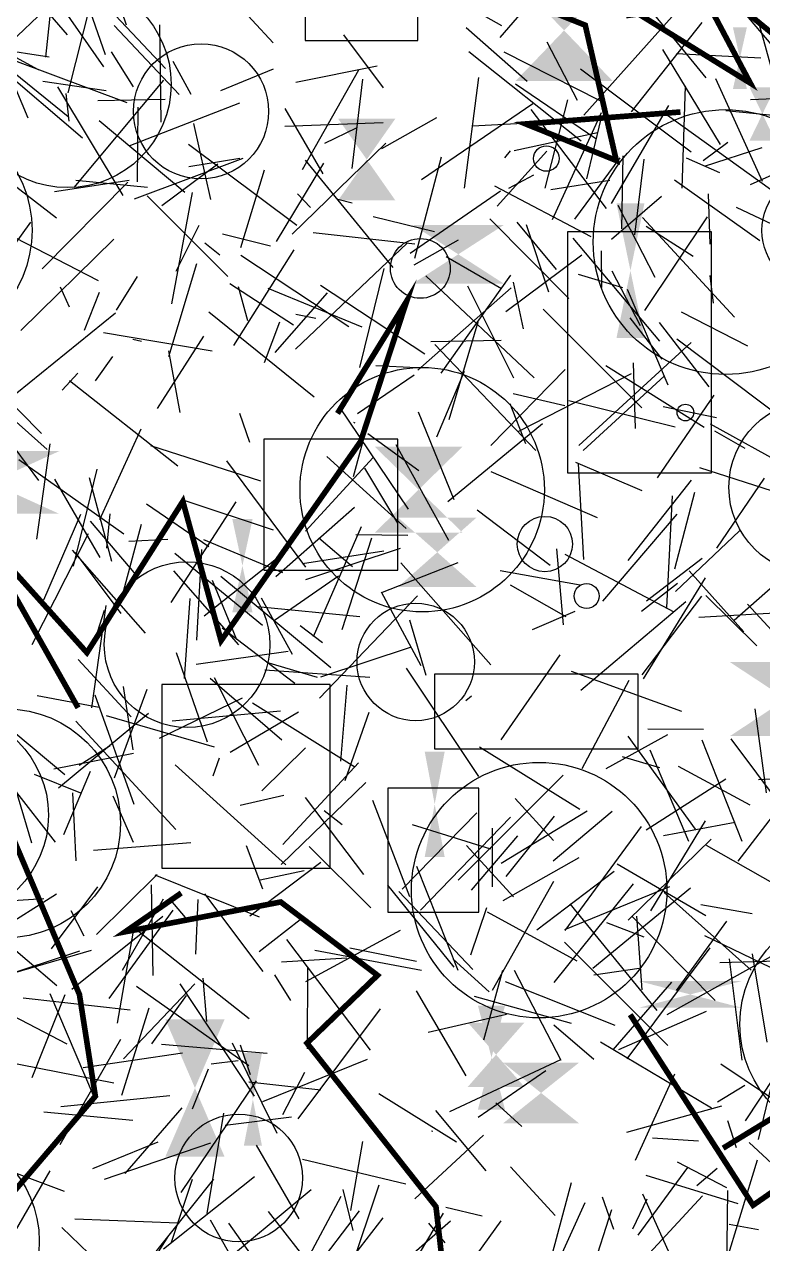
# Model space of a CAD drawing. Extents: x 39652501 to 39653363, y 39457785 to 39458687.
# Drawn here: x 39652665.5 to 39652731, y 39457959.8 to 39458068 of the extents above; entities that cross this region are included whole.
import ezdxf

# ---------------------------------------------------------------- set-up
doc = ezdxf.new("R2010")
doc.units = 0
doc.layers.get('0').update_dxf_attribs({"linetype": 'CONTINUOUS'})

msp = doc.modelspace()

# ---------------------------------------------------------------- linework, layer by layer
for p, q in [((39652669.2906, 39458067.0917), (39652662.2758, 39458075.2305)), ((39652687.5608, 39458066.3631), (39652679.6532, 39458074.9113)), ((39652672.5069, 39458064.233), (39652666.0265, 39458073.6046)), ((39652707.7208, 39458066.8436), (39652713.5189, 39458073.6113)), ((39652672.6636, 39458065.3136), (39652670.0468, 39458072.7756)), ((39652673.175, 39458071.8227), (39652674.484, 39458067.9756)), ((39652726.9672, 39458071.9146), (39652734.9068, 39458062.5322)), ((39652669.1979, 39458071.1655), (39652661.7072, 39458064.0184)), ((39652667.3595, 39458065.0954), (39652667.9238, 39458070.5581)), ((39652677.9946, 39458064.1119), (39652671.5654, 39458070.9272)), ((39652707.8583, 39458067.8752), (39652703.1798, 39458070.5294)), ((39652671.3722, 39458070.1217), (39652669.2998, 39458061.9414)), ((39652723.5005, 39458069.2689), (39652715.1436, 39458059.947)), ((39652726.0059, 39458063.2694), (39652720.654, 39458069.799)), ((39652666.703, 39458063.984), (39652657.8148, 39458068.8263)), ((39652661.7935, 39458069.0169), (39652665.7718, 39458059.7089)), ((39652725.6166, 39458068.1703), (39652719.3431, 39458060.256)), ((39652730.6684, 39458068.2118), (39652733.2198, 39458058.9095)), ((39652673.4163, 39458067.9096), (39652679.2093, 39458061.7891)), ((39652677.4549, 39458067.9791), (39652677.5824, 39458059.3458)), ((39652693.7973, 39458067.092), (39652697.3239, 39458062.3732)), ((39652710.0984, 39458062.9373), (39652704.689, 39458067.7137)), ((39652661.1403, 39458066.0228), (39652670.6098, 39458057.9457)), ((39652661.6012, 39458066.0477), (39652667.665, 39458065.1454)), ((39652711.8527, 39458066.4681), (39652714.5443, 39458061.2857)), ((39652669.3483, 39458059.7974), (39652661.8162, 39458065.8885)), ((39652675.146, 39458062.4799), (39652673.1924, 39458065.5678)), ((39652714.9118, 39458057.66), (39652704.9348, 39458065.5663)), ((39652716.5945, 39458061.2258), (39652708.0712, 39458065.5488)), ((39652727.2901, 39458057.3578), (39652722.167, 39458065.7736)), ((39652730.8539, 39458065.0251), (39652723.3821, 39458065.4011)), ((39652664.5883, 39458064.8073), (39652674.5595, 39458061.0825)), ((39652678.6406, 39458064.7624), (39652680.2371, 39458061.8139)), ((39652682.9075, 39458062.157), (39652687.5806, 39458064.0806)), ((39652696.7925, 39458064.2912), (39652689.5694, 39458062.8464)), ((39652690.1456, 39458055.1396), (39652695.15, 39458063.9831)), ((39652724.6703, 39458056.6796), (39652714.848, 39458064.0297)), ((39652672.7064, 39458062.1049), (39652667.0859, 39458062.9435)), ((39652677.8053, 39458063.0723), (39652669.8598, 39458053.5277)), ((39652694.5803, 39458055.224), (39652695.5223, 39458063.1378)), ((39652705.7979, 39458063.2868), (39652704.5179, 39458053.4749)), ((39652716.2225, 39458057.8615), (39652709.0665, 39458062.7208)), ((39652726.8244, 39458063.2115), (39652730.9894, 39458054.0906)), ((39652674.216, 39458052.829), (39652668.4244, 39458062.4809)), ((39652669.1426, 39458061.8787), (39652669.4086, 39458059.4169)), ((39652723.8624, 39458053.4779), (39652724.1811, 39458062.5326)), ((39652738.7678, 39458061.6482), (39652729.9326, 39458061.3221)), ((39652677.9701, 39458061.3522), (39652671.9747, 39458061.218)), ((39652684.5627, 39458061.0335), (39652674.725, 39458057.1899)), ((39652675.5257, 39458060.655), (39652675.4643, 39458054.0263)), ((39652688.5913, 39458060.5503), (39652691.9756, 39458054.7566)), ((39652710.6218, 39458060.9508), (39652700.7138, 39458054.2062)), ((39652713.6848, 39458061.3297), (39652711.6728, 39458053.4619)), ((39652717.6033, 39458052.1025), (39652722.6913, 39458060.8154)), ((39652672.0902, 39458059.4839), (39652679.6985, 39458053.1211)), ((39652697.2073, 39458057.0058), (39652702.0754, 39458059.7413)), ((39652705.2423, 39458059.0216), (39652714.8411, 39458059.525)), ((39652710.4296, 39458060.462), (39652717.1195, 39458051.6763)), ((39652712.3573, 39458050.6991), (39652716.7051, 39458060.1951)), ((39652715.4035, 39458054.2907), (39652716.6474, 39458059.5236)), ((39652731.7267, 39458053.3547), (39652722.0294, 39458060.298)), ((39652735.0382, 39458059.6052), (39652727.7419, 39458060.3447)), ((39652682.0102, 39458052.4652), (39652680.4981, 39458059.2221)), ((39652688.5995, 39458058.9899), (39652697.3266, 39458059.2927)), ((39652692.1464, 39458057.4681), (39652694.9619, 39458058.8248)), ((39652716.3561, 39458058.3873), (39652708.9529, 39458056.7816)), ((39652668.3044, 39458050.818), (39652659.0923, 39458057.8658)), ((39652689.6458, 39458050.148), (39652680.0361, 39458057.3551)), ((39652689.2406, 39458049.3967), (39652697.5438, 39458057.4773)), ((39652725.7522, 39458055.9272), (39652727.9256, 39458057.5687)), ((39652737.8229, 39458057.3232), (39652729.9196, 39458053.762)), ((39652700.1285, 39458047.2578), (39652702.4903, 39458056.2487)), ((39652707.4421, 39458051.8728), (39652711.8598, 39458056.7495)), ((39652708.1144, 39458056.156), (39652708.6375, 39458056.7825)), ((39652714.3442, 39458050.7289), (39652718.3637, 39458056.1726)), ((39652718.5112, 39458049.8536), (39652718.6483, 39458056.3507)), ((39652730.9606, 39458057.0493), (39652725.8225, 39458055.3933)), ((39652675.2306, 39458052.5256), (39652684.8722, 39458056.1429)), ((39652682.6302, 39458055.5921), (39652677.6599, 39458051.9018)), ((39652684.582, 39458056.1217), (39652680.0593, 39458055.3756)), ((39652692.0128, 39458055.7021), (39652687.8192, 39458048.7472)), ((39652690.3816, 39458055.9567), (39652698.1818, 39458046.4414)), ((39652719.6762, 39458049.3437), (39652720.5118, 39458056.0342)), ((39652727.232, 39458054.8226), (39652724.2614, 39458056.1259)), ((39652668.1362, 39458053.1806), (39652674.774, 39458054.19)), ((39652676.3812, 39458053.5292), (39652670.0365, 39458054.1577)), ((39652686.7433, 39458055.0759), (39652684.6406, 39458048.1783)), ((39652710.6809, 39458054.6213), (39652708.4548, 39458053.4461)), ((39652712.2136, 39458053.3411), (39652717.4649, 39458054.1948)), ((39652723.2092, 39458054.2043), (39652730.788, 39458048.82)), ((39652674.6514, 39458053.9983), (39652667.0282, 39458046.3118)), ((39652678.5651, 39458043.2086), (39652680.3865, 39458053.081)), ((39652690.8646, 39458051.7592), (39652689.7161, 39458052.974)), ((39652707.7468, 39458053.2057), (39652699.722, 39458047.6669)), ((39652715.7875, 39458049.1594), (39652707.2396, 39458053.644)), ((39652726.3625, 39458048.4882), (39652726.2292, 39458052.9789)), ((39652676.3461, 39458052.7889), (39652683.521, 39458045.6372)), ((39652693.3023, 39458052.5014), (39652694.5635, 39458052.178)), ((39652717.6134, 39458048.9348), (39652722.0451, 39458052.7549)), ((39652718.156, 39458051.9578), (39652721.4544, 39458045.5676)), ((39652701.889, 39458049.5954), (39652696.4375, 39458050.9365)), ((39652728.5133, 39458042.0208), (39652720.3479, 39458050.8692)), ((39652726.103, 39458050.9286), (39652720.5177, 39458042.6057)), ((39652728.683, 39458051.7845), (39652738.1735, 39458047.2784)), ((39652665.9946, 39458050.463), (39652663.0979, 39458046.4449)), ((39652678.9395, 39458046.114), (39652680.965, 39458050.1844)), ((39652713.7968, 39458043.6631), (39652706.7815, 39458050.7419)), ((39652709.1963, 39458050.4429), (39652712.6899, 39458046.2542)), ((39652710.009, 39458050.2463), (39652711.9919, 39458044.2682)), ((39652720.6917, 39458050.0969), (39652724.8454, 39458047.4231)), ((39652663.7006, 39458049.5592), (39652672.0033, 39458045.2748)), ((39652665.1294, 39458040.822), (39652673.386, 39458048.9598)), ((39652687.3176, 39458048.3203), (39652683.0555, 39458049.3746)), ((39652691.1035, 39458049.5453), (39652700.1238, 39458048.529)), ((39652700.0862, 39458046.6542), (39652703.997, 39458048.8854)), ((39652714.1712, 39458049.0488), (39652721.8725, 39458039.8789)), ((39652682.8282, 39458047.5384), (39652681.4935, 39458048.5914)), ((39652689.3843, 39458047.9949), (39652684.0403, 39458039.4944)), ((39652699.4398, 39458048.5759), (39652689.5232, 39458039.1773)), ((39652714.9584, 39458047.5162), (39652708.2105, 39458042.4905)), ((39652716.6771, 39458047.9182), (39652716.723, 39458044.6532)), ((39652680.7413, 39458046.7584), (39652678.2634, 39458038.4916)), ((39652694.2707, 39458041.1672), (39652684.6931, 39458047.4847)), ((39652702.9069, 39458047.4093), (39652707.8323, 39458044.5671)), ((39652673.633, 39458042.6343), (39652675.4993, 39458045.641)), ((39652695.2377, 39458037.5494), (39652697.4163, 39458046.3272)), ((39652710.7362, 39458036.6244), (39652701.1147, 39458045.6773)), ((39652702.4677, 39458037.053), (39652708.66, 39458045.7611)), ((39652718.6164, 39458044.6335), (39652714.657, 39458045.8113)), ((39652717.6215, 39458046.1342), (39652720.1397, 39458041.2742)), ((39652726.338, 39458045.7285), (39652726.6384, 39458043.2697)), ((39652668.6351, 39458044.7139), (39652669.4391, 39458042.9228)), ((39652683.6986, 39458045.0082), (39652689.3611, 39458041.3307)), ((39652684.4532, 39458044.7567), (39652685.27, 39458041.7308)), ((39652687.0773, 39458044.6088), (39652695.4219, 39458041.1703)), ((39652691.7513, 39458044.8679), (39652701.0293, 39458038.7686)), ((39652708.7008, 39458044.6252), (39652700.4088, 39458037.3217)), ((39652704.8232, 39458044.8101), (39652708.8888, 39458036.6316)), ((39652709.7783, 39458040.9785), (39652708.8846, 39458045.1147)), ((39652718.9937, 39458044.5078), (39652722.6115, 39458036.0113)), ((39652670.8046, 39458040.8675), (39652672.1152, 39458044.2447)), ((39652692.3329, 39458044.1764), (39652687.7034, 39458038.8919)), ((39652673.5369, 39458042.3899), (39652663.7022, 39458034.3761)), ((39652691.1866, 39458034.9057), (39652681.8341, 39458042.4716)), ((39652689.5765, 39458042.283), (39652691.3531, 39458041.9401)), ((39652720.3087, 39458033.9618), (39652711.5256, 39458042.7267)), ((39652729.7086, 39458039.4486), (39652723.8104, 39458042.4722)), ((39652686.7678, 39458037.993), (39652688.1305, 39458041.6181)), ((39652703.1905, 39458032.9383), (39652705.7441, 39458041.5924)), ((39652722.1043, 39458038.2798), (39652719.2446, 39458041.9519)), ((39652726.2664, 39458035.8421), (39652721.869, 39458041.5457)), ((39652672.481, 39458040.6659), (39652682.1344, 39458039.0441)), ((39652675.8424, 39458039.8505), (39652675.0948, 39458040.0509)), ((39652677.2761, 39458033.9159), (39652681.394, 39458040.337)), ((39652701.5439, 39458039.8507), (39652707.8033, 39458039.9751)), ((39652733.342, 39458032.566), (39652723.4099, 39458040.067)), ((39652678.2623, 39458039.0282), (39652679.2708, 39458033.5503)), ((39652710.8934, 39458030.1721), (39652701.912, 39458039.6025)), ((39652724.6808, 39458039.7782), (39652714.6972, 39458030.6392)), ((39652659.9191, 39458038.827), (39652666.9737, 39458031.6981)), ((39652671.7567, 39458036.3747), (39652673.3118, 39458038.5298)), ((39652719.5214, 39458037.9747), (39652719.7002, 39458032.1488)), ((39652659.7331, 39458037.1448), (39652667.4714, 39458030.2841)), ((39652670.1947, 39458037.0533), (39652668.8197, 39458035.5382)), ((39652694.6716, 39458027.8625), (39652697.2769, 39458037.465)), ((39652695.0383, 39458033.4767), (39652700.0754, 39458036.9042)), ((39652696.6719, 39458037.7239), (39652700.3118, 39458037.5525)), ((39652704.506, 39458037.1825), (39652702.0486, 39458031.3649)), ((39652713.4791, 39458037.3675), (39652706.8828, 39458030.6369)), ((39652719.3383, 39458036.9819), (39652709.3427, 39458031.882)), ((39652722.2874, 39458036.7922), (39652715.0895, 39458030.185)), ((39652725.8242, 39458032.2373), (39652717.0896, 39458037.6934)), ((39652669.4579, 39458036.3889), (39652679.0696, 39458028.809)), ((39652713.457, 39458034.1488), (39652708.8659, 39458035.2031)), ((39652713.8247, 39458034.6187), (39652723.2688, 39458032.285)), ((39652721.6919, 39458027.7439), (39652726.7242, 39458035.0967)), ((39652685.4802, 39458030.9052), (39652684.5949, 39458033.473)), ((39652699.5763, 39458024.9877), (39652693.4285, 39458034.0487)), ((39652700.4337, 39458033.617), (39652703.5916, 39458025.8192)), ((39652709.9811, 39458030.7668), (39652708.6096, 39458034.338)), ((39652726.9301, 39458033.0963), (39652722.1869, 39458034.0697)), ((39652694.835, 39458032.6187), (39652694.729, 39458032.6743)), ((39652703.0598, 39458025.661), (39652711.4647, 39458032.5779)), ((39652726.3745, 39458032.5516), (39652734.2789, 39458028.1703)), ((39652666.7251, 39458027.5173), (39652663.63, 39458031.7216)), ((39652675.7987, 39458032.0812), (39652672.1194, 39458024.0214)), ((39652695.9697, 39458031.6907), (39652700.481, 39458028.4047)), ((39652726.735, 39458031.918), (39652729.4478, 39458030.3927)), ((39652666.5641, 39458022.3022), (39652667.7517, 39458030.7877)), ((39652686.4463, 39458027.471), (39652676.6886, 39458030.6053)), ((39652703.1429, 39458022.1829), (39652698.4818, 39458030.672)), ((39652674.302, 39458022.7566), (39652664.9477, 39458029.3519)), ((39652690.4474, 39458019.8182), (39652683.4346, 39458029.2652)), ((39652696.4224, 39458029.5555), (39652690.4162, 39458023.0179)), ((39652692.3309, 39458029.6616), (39652699.3687, 39458023.2697)), ((39652714.4052, 39458029.1502), (39652720.2882, 39458026.6308)), ((39652671.8821, 39458028.5396), (39652669.7969, 39458019.9199)), ((39652695.6741, 39458028.6137), (39652698.5993, 39458023.7336)), ((39652716.3662, 39458024.2153), (39652706.8991, 39458028.3003)), ((39652714.6398, 39458029.0025), (39652715.1194, 39458020.5071)), ((39652725.4272, 39458028.6855), (39652732.6921, 39458026.3349)), ((39652668.14, 39458027.6429), (39652672.1661, 39458020.6939)), ((39652673.2302, 39458020.3412), (39652671.2238, 39458027.7524)), ((39652719.0744, 39458020.4058), (39652724.6975, 39458027.544)), ((39652731.1596, 39458027.7292), (39652726.9285, 39458021.5069)), ((39652722.9924, 39458026.1524), (39652722.477, 39458016.2444)), ((39652724.9779, 39458026.4576), (39652723.1913, 39458019.6567)), ((39652681.8275, 39458021.6167), (39652676.3041, 39458025.4064)), ((39652684.2417, 39458025.6164), (39652678.4718, 39458016.6956)), ((39652687.5796, 39458023.0979), (39652679.7273, 39458025.7202)), ((39652694.7768, 39458025.1228), (39652687.7982, 39458018.9593)), ((39652705.6806, 39458024.9155), (39652712.157, 39458020.015)), ((39652667.1701, 39458016.9295), (39652670.4787, 39458024.5191)), ((39652671.3025, 39458023.9032), (39652675.3567, 39458019.1495)), ((39652672.7761, 39458021.5116), (39652673.0879, 39458024.5573)), ((39652716.84, 39458016.8012), (39652723.4276, 39458024.5194)), ((39652666.1455, 39458012.9596), (39652671.1394, 39458022.8167)), ((39652674.2573, 39458017.6513), (39652675.8554, 39458023.646)), ((39652691.1289, 39458013.6762), (39652695.3987, 39458023.4265)), ((39652699.5171, 39458022.6361), (39652694.8933, 39458022.6909)), ((39652723.2837, 39458017.6538), (39652728.9628, 39458023.0517)), ((39652674.7403, 39458022.135), (39652678.1837, 39458022.2964)), ((39652681.3695, 39458022.2812), (39652688.3939, 39458019.354)), ((39652691.5961, 39458022.4292), (39652694.5962, 39458019.8767)), ((39652693.6776, 39458014.2976), (39652696.3135, 39458022.4361)), ((39652736.4488, 39458022.1117), (39652728.4997, 39458015.0997)), ((39652676.2182, 39458013.9566), (39652669.7226, 39458021.3323)), ((39652669.9793, 39458021.1277), (39652674.016, 39458015.6961)), ((39652686.5914, 39458014.6323), (39652678.8226, 39458021.0361)), ((39652681.1989, 39458021.3823), (39652680.7328, 39458013.3525)), ((39652688.8614, 39458021.3658), (39652681.4354, 39458015.47)), ((39652697.375, 39458021.2504), (39652690.1588, 39458020.1075)), ((39652698.8414, 39458021.4758), (39652690.4249, 39458018.7062)), ((39652713.3315, 39458014.7003), (39652712.7422, 39458021.4428)), ((39652723.1568, 39458015.8429), (39652713.483, 39458020.9618)), ((39652720.7229, 39458016.8468), (39652725.6664, 39458020.6319)), ((39652684.5094, 39458012.9343), (39652678.7402, 39458019.487)), ((39652697.2707, 39458017.6058), (39652703.9854, 39458020.2392)), ((39652698.9, 39458020.1987), (39652706.8764, 39458011.1584)), ((39652714.8065, 39458018.2341), (39652707.6993, 39458019.4998)), ((39652724.5078, 39458019.4955), (39652729.3615, 39458014.093)), ((39652682.1351, 39458018.6784), (39652684.286, 39458013.4037)), ((39652682.906, 39458019.0265), (39652692.6658, 39458010.9263)), ((39652693.3412, 39458019.0228), (39652687.6769, 39458015.0846)), ((39652723.4682, 39458018.3712), (39652720.2646, 39458015.8837)), ((39652725.9266, 39458018.8868), (39652720.4157, 39458009.9059)), ((39652691.6576, 39458008.1996), (39652700.3733, 39458017.291)), ((39652700.7076, 39458011.0605), (39652697.1578, 39458017.6086)), ((39652708.5922, 39458018.2435), (39652713.5329, 39458015.4381)), ((39652720.3159, 39458010.2619), (39652725.6336, 39458017.2498)), ((39652730.4973, 39458012.8373), (39652725.9667, 39458017.3124)), ((39652671.4346, 39458007.342), (39652672.7106, 39458016.4095)), ((39652680.1631, 39458017.0433), (39652679.6414, 39458009.9499)), ((39652695.2368, 39458015.4099), (39652686.1734, 39458016.3142)), ((39652686.4876, 39458017.0967), (39652689.2456, 39458012.107)), ((39652724.2041, 39458016.7388), (39652714.8725, 39458008.869)), ((39652732.9249, 39458013.0267), (39652729.6915, 39458016.5265)), ((39652672.5454, 39458015.9643), (39652671.7496, 39458013.4542)), ((39652701.1407, 39458010.2084), (39652699.6751, 39458015.1305)), ((39652710.5805, 39458014.2774), (39652714.3669, 39458015.9303)), ((39652732.6312, 39458015.7834), (39652725.3503, 39458015.3597)), ((39652683.0209, 39458014.451), (39652689.4823, 39458009.5219)), ((39652691.9176, 39458013.1084), (39652689.9373, 39458014.6202)), ((39652681.717, 39458004.2833), (39652678.9633, 39458012.2204)), ((39652680.7067, 39458011.2016), (39652688.8862, 39458012.3549)), ((39652699.7964, 39458012.7118), (39652691.7412, 39458010.0711)), ((39652707.8135, 39458004.482), (39652713.0413, 39458012.0325)), ((39652670.2369, 39458011.6134), (39652674.9306, 39458006.548)), ((39652686.9591, 39458011.3817), (39652691.4566, 39458010.0676)), ((39652705.8305, 39458001.2375), (39652699.3882, 39458010.8618)), ((39652681.9405, 39458009.9673), (39652688.3238, 39458004.4807)), ((39652686.2732, 39458002.2277), (39652682.3277, 39458009.9919)), ((39652696.135, 39458010.0361), (39652686.8099, 39458010.6808)), ((39652714.0284, 39458010.5816), (39652723.8039, 39458007.0334)), ((39652715.0021, 39458001.9582), (39652719.1649, 39458009.7963)), ((39652676.3158, 39458008.965), (39652673.4388, 39458001.0951)), ((39652674.2169, 39458009.2395), (39652675.0834, 39458003.602)), ((39652693.557, 39458002.6123), (39652694.1315, 39458009.3442)), ((39652672.0969, 39458007.352), (39652666.5968, 39458008.402)), ((39652671.7144, 39458008.4874), (39652675.1799, 39457998.7963)), ((39652677.4424, 39458004.6368), (39652684.8146, 39458008.2222)), ((39652694.8066, 39458002.0694), (39652685.7253, 39458007.7375)), ((39652704.6718, 39458007.9952), (39652705.1544, 39458008.395)), ((39652662.2933, 39458007.0394), (39652669.0455, 39458001.4281)), ((39652676.4893, 39458006.8329), (39652668.4758, 39458000.1934)), ((39652672.7174, 39458006.6665), (39652682.3045, 39458003.8863)), ((39652688.1962, 39458007.0246), (39652678.585, 39458006.1451)), ((39652683.7346, 39458003.3992), (39652689.7919, 39458006.9892)), ((39652693.9362, 39458000.8792), (39652696.0887, 39458006.9477)), ((39652730.3382, 39458007.255), (39652731.3474, 39457999.7987)), ((39652678.8938, 39457996.5462), (39652670.0163, 39458006.1625)), ((39652725.7569, 39458005.4026), (39652720.8211, 39458005.4462)), ((39652717.1255, 39458001.9631), (39652722.5985, 39458004.9649)), ((39652725.0629, 39457996.5688), (39652719.085, 39458004.8176)), ((39652729.2116, 39457995.4611), (39652725.6397, 39458004.4529)), ((39652732.7802, 39457998.4899), (39652728.2335, 39458004.5805)), ((39652668.0799, 39458001.9117), (39652675.1317, 39458003.3063)), ((39652670.3119, 39458002.2547), (39652673.0588, 39458004.0051)), ((39652686.5448, 39457999.9728), (39652690.4209, 39458003.7753)), ((39652714.7811, 39457998.2956), (39652705.8908, 39458003.8449)), ((39652724.4583, 39457995.4654), (39652721.0208, 39458003.5672)), ((39652688.6701, 39457993.4096), (39652678.832, 39458002.28)), ((39652682.7503, 39458002.8804), (39652682.1994, 39458001.2635)), ((39652695.1228, 39458002.4396), (39652688.3981, 39457995.1932)), ((39652721.8851, 39458002.0056), (39652718.5657, 39458002.9832)), ((39652729.922, 39457998.6936), (39652723.5652, 39458002.1199)), ((39652670.4744, 39457999.7534), (39652666.3437, 39458001.4032)), ((39652668.9547, 39457996.075), (39652671.3195, 39458001.7075)), ((39652703.9955, 39457992.0447), (39652713.2956, 39458001.3533)), ((39652720.6672, 39457996.4903), (39652727.7463, 39458001.024)), ((39652734.4422, 39458001.0419), (39652728.8098, 39457993.7281)), ((39652730.6568, 39458000.9654), (39652739.3125, 39458001.4456)), ((39652666.1209, 39457995.3179), (39652664.473, 39458000.9056)), ((39652668.2308, 39457995.4125), (39652664.5807, 39458000.0988)), ((39652695.7943, 39458000.7055), (39652688.2648, 39457993.4319)), ((39652670.0447, 39457993.7622), (39652669.7481, 39457999.7826)), ((39652675.1532, 39457995.3741), (39652673.3298, 39457999.5017)), ((39652688.4951, 39457999.5377), (39652684.6197, 39457998.6671)), ((39652695.5967, 39457992.5451), (39652690.414, 39457999.3785)), ((39652699.6916, 39457990.5564), (39652696.4086, 39457999.0953)), ((39652712.4448, 39457995.5481), (39652709.0466, 39457999.2947)), ((39652692.093, 39457998.2074), (39652693.6703, 39457996.9704)), ((39652699.0062, 39457991.2319), (39652705.6449, 39457998.0094)), ((39652707.8059, 39457993.549), (39652715.4421, 39457998.1832)), ((39652712.4217, 39457993.7532), (39652717.6565, 39457998.1675)), ((39652706.8903, 39457994.7862), (39652699.9363, 39457996.9333)), ((39652708.6416, 39457997.6276), (39652700.6468, 39457989.3581)), ((39652707.0181, 39457991.4528), (39652707.0204, 39457996.666)), ((39652712.5049, 39457997.7161), (39652708.2113, 39457992.3626)), ((39652713.493, 39457987.5792), (39652720.2715, 39457996.7942)), ((39652721.1074, 39457989.3007), (39652725.9599, 39457997.3045)), ((39652722.2152, 39457995.9933), (39652728.5977, 39457997.1852)), ((39652709.2477, 39457995.9753), (39652705.1427, 39457991.14)), ((39652719.0792, 39457988.4837), (39652726.4376, 39457995.6738)), ((39652671.6048, 39457994.6909), (39652680.2375, 39457995.3708)), ((39652685.1481, 39457995.119), (39652686.5895, 39457991.2785)), ((39652690.7396, 39457995.0138), (39652696.2181, 39457989.5638)), ((39652708.893, 39457990.5467), (39652704.7258, 39457995.111)), ((39652735.5274, 39457989.7257), (39652726.0404, 39457995.1179)), ((39652691.7989, 39457993.6149), (39652685.4766, 39457988.8476)), ((39652714.7061, 39457994.0124), (39652707.9432, 39457990.2028)), ((39652718.092, 39457993.4764), (39652725.9818, 39457988.8851)), ((39652671.8648, 39457987.198), (39652677.2386, 39457992.5317)), ((39652677.0319, 39457992.4936), (39652686.297, 39457988.7704)), ((39652690.2897, 39457992.8777), (39652686.4025, 39457992.0306)), ((39652703.9921, 39457984.006), (39652700.2981, 39457993.25)), ((39652717.8488, 39457992.796), (39652710.9722, 39457987.584)), ((39652667.8713, 39457985.9412), (39652671.9909, 39457991.4519)), ((39652676.7248, 39457991.6196), (39652676.8609, 39457983.5778)), ((39652703.6399, 39457984.3193), (39652697.7366, 39457991.5806)), ((39652707.0402, 39457982.2698), (39652712.4743, 39457991.9315)), ((39652719.5233, 39457991.7213), (39652712.4761, 39457982.9463)), ((39652722.7521, 39457991.4367), (39652713.4358, 39457987.6193)), ((39652715.9326, 39457984.2337), (39652724.609, 39457991.368)), ((39652660.2723, 39457989.9635), (39652667.169, 39457990.4214)), ((39652668.3005, 39457990.7841), (39652661.0154, 39457986.2006)), ((39652677.7769, 39457990.3574), (39652674.1417, 39457984.0188)), ((39652679.7594, 39457988.733), (39652678.4548, 39457990.2671)), ((39652680.6856, 39457985.4763), (39652680.8854, 39457990.3283)), ((39652681.4497, 39457990.83), (39652686.6273, 39457983.9306)), ((39652705.2773, 39457984.1117), (39652698.7222, 39457991.0189)), ((39652729.9921, 39457984.0521), (39652722.2643, 39457990.9421)), ((39652668.3495, 39457982.6616), (39652660.3775, 39457989.4338)), ((39652670.755, 39457987.0734), (39652669.6232, 39457989.315)), ((39652672.9789, 39457981.5359), (39652678.6616, 39457989.3768)), ((39652705.1081, 39457985.4177), (39652706.518, 39457989.6163)), ((39652706.5558, 39457989.2229), (39652714.5084, 39457984.8675)), ((39652721.6601, 39457980.4748), (39652713.9289, 39457989.9389)), ((39652725.52, 39457989.8871), (39652730.0842, 39457989.0758)), ((39652669.6693, 39457982.3592), (39652677.746, 39457988.8513)), ((39652686.3208, 39457985.6994), (39652689.9514, 39457988.5421)), ((39652717.1582, 39457988.2803), (39652720.4646, 39457987.0082)), ((39652719.4281, 39457988.8129), (39652726.7958, 39457981.3579)), ((39652720.3259, 39457982.2908), (39652719.8613, 39457988.8526)), ((39652727.8005, 39457988.4003), (39652723.3402, 39457982.2369)), ((39652673.7176, 39457979.3528), (39652675.1581, 39457987.4925)), ((39652675.6035, 39457987.4971), (39652685.4097, 39457979.7554)), ((39652690.4647, 39457983.0292), (39652698.8459, 39457987.5931)), ((39652734.1725, 39457983.087), (39652725.8749, 39457987.0956)), ((39652688.7244, 39457986.7578), (39652696.1692, 39457976.9526)), ((39652700.2736, 39457984.8124), (39652694.3722, 39457986.0063)), ((39652722.618, 39457977.3609), (39652713.4153, 39457986.5184)), ((39652726.3389, 39457986.0168), (39652718.9655, 39457976.172)), ((39652670.3595, 39457985.7265), (39652660.6825, 39457982.5553)), ((39652671.3981, 39457985.7943), (39652661.8937, 39457983.0377)), ((39652694.0967, 39457985.1032), (39652688.2952, 39457984.7404)), ((39652700.7259, 39457984.0092), (39652691.249, 39457985.7812)), ((39652706.7422, 39457982.1321), (39652703.5314, 39457985.0187)), ((39652731.9852, 39457985.3689), (39652722.5274, 39457980.0691)), ((39652727.2093, 39457984.7267), (39652734.0894, 39457984.9282)), ((39652728.0519, 39457985.0399), (39652729.1882, 39457976.0403)), ((39652731.4282, 39457977.6586), (39652730.1373, 39457985.5036)), ((39652690.6137, 39457984.3382), (39652690.5737, 39457977.0663)), ((39652707.9337, 39457984.0147), (39652706.2447, 39457977.8317)), ((39652708.9531, 39457984.0336), (39652713.0964, 39457976.0611)), ((39652720.0693, 39457984.1805), (39652716.0384, 39457983.6098)), ((39652680.589, 39457982.8433), (39652674.2609, 39457976.1747)), ((39652685.387, 39457975.5427), (39652675.4091, 39457982.5979)), ((39652685.8945, 39457972.8648), (39652679.2777, 39457982.8228)), ((39652681.3137, 39457983.3222), (39652681.6293, 39457979.4936)), ((39652689.1098, 39457981.3511), (39652687.7057, 39457983.6382)), ((39652708.1466, 39457983.0369), (39652717.8863, 39457979.1629)), ((39652717.7498, 39457976.9801), (39652722.9546, 39457982.9699)), ((39652669.2469, 39457977.4714), (39652660.3845, 39457982.0903)), ((39652674.848, 39457980.4911), (39652665.3335, 39457981.5442)), ((39652669.0551, 39457981.8514), (39652666.1302, 39457974.4829)), ((39652671.6019, 39457972.9187), (39652667.7355, 39457981.9375)), ((39652679.8152, 39457981.8058), (39652676.7362, 39457977.5048)), ((39652704.6775, 39457974.6493), (39652700.2678, 39457982.2182)), ((39652705.4066, 39457981.7431), (39652714.0068, 39457979.3336)), ((39652676.5224, 39457980.6566), (39652674.0936, 39457972.9234)), ((39652689.7817, 39457970.8441), (39652697.093, 39457980.6141)), ((39652718.2367, 39457977.009), (39652726.0321, 39457980.4103)), ((39652701.3065, 39457978.5407), (39652708.2684, 39457980.127)), ((39652729.4908, 39457970.6547), (39652735.4119, 39457979.6311)), ((39652712.4914, 39457979.2034), (39652716.0408, 39457976.1348)), ((39652668.6182, 39457968.5558), (39652674.0191, 39457977.9185)), ((39652677.6235, 39457977.4728), (39652687.0181, 39457976.6817)), ((39652687.9054, 39457969.5452), (39652683.9308, 39457977.5702)), ((39652684.6305, 39457977.4015), (39652685.4974, 39457974.7944)), ((39652716.6098, 39457977.6776), (39652726.4839, 39457971.8169)), ((39652730.6683, 39457968.9984), (39652732.7156, 39457977.5632)), ((39652670.6863, 39457975.3961), (39652679.4861, 39457976.7045)), ((39652695.8971, 39457976.1017), (39652686.5989, 39457972.3479)), ((39652703.2395, 39457971.4887), (39652713.0853, 39457976.1019)), ((39652673.4013, 39457974.022), (39652663.4601, 39457975.9695)), ((39652681.791, 39457975.2656), (39652680.3611, 39457971.698)), ((39652684.43, 39457975.9927), (39652682.0396, 39457975.6949)), ((39652705.768, 39457971.0046), (39652711.7548, 39457975.1315)), ((39652727.3083, 39457975.7392), (39652736.981, 39457969.2057)), ((39652686.0367, 39457974.2187), (39652679.3425, 39457964.3083)), ((39652685.4009, 39457974.1209), (39652691.7935, 39457973.4116)), ((39652688.4225, 39457971.2323), (39652690.3762, 39457974.9805)), ((39652719.7232, 39457967.1783), (39652723.2368, 39457974.8374)), ((39652678.3618, 39457972.9012), (39652668.6872, 39457971.9087)), ((39652696.9323, 39457973.0915), (39652703.8377, 39457968.7944)), ((39652729.4418, 39457973.8165), (39652727.0246, 39457972.3306)), ((39652679.4518, 39457971.8286), (39652674.3721, 39457966.0006)), ((39652707.3199, 39457972.2536), (39652709.6369, 39457970.1668)), ((39652727.367, 39457971.9818), (39652718.9199, 39457969.6243)), ((39652667.1874, 39457971.4593), (39652675.0959, 39457970.7291)), ((39652683.1362, 39457971.3384), (39652681.6683, 39457962.4507)), ((39652689.1641, 39457970.9788), (39652683.2739, 39457970.2602)), ((39652706.4553, 39457966.2414), (39652702.0087, 39457971.5872)), ((39652728.7045, 39457968.2832), (39652727.9346, 39457970.6791)), ((39652701.6251, 39457969.7707), (39652701.7209, 39457969.7402)), ((39652671.5384, 39457966.4325), (39652677.3423, 39457968.8169)), ((39652672.5823, 39457965.4905), (39652682.0158, 39457968.7049)), ((39652686.0276, 39457968.5217), (39652689.8242, 39457961.9611)), ((39652695.4742, 39457968.8253), (39652694.41, 39457962.6981)), ((39652700.1241, 39457963.7526), (39652706.2289, 39457969.4088)), ((39652725.3248, 39457968.8661), (39652721.2442, 39457969.1295)), ((39652737.9824, 39457961.1199), (39652729.8369, 39457968.7507)), ((39652659.9402, 39457967.8191), (39652668.983, 39457964.4121)), ((39652690.1446, 39457967.2712), (39652699.3231, 39457965.0781)), ((39652712.5995, 39457962.271), (39652708.6314, 39457966.5743)), ((39652724.3501, 39457966.5115), (39652719.947, 39457960.505)), ((39652727.8337, 39457964.7044), (39652723.4707, 39457967.0006)), ((39652725.183, 39457964.9401), (39652726.9816, 39457966.4654)), ((39652727.6688, 39457957.7433), (39652730.5616, 39457967.1925)), ((39652663.7702, 39457959.3592), (39652667.7532, 39457966.2154)), ((39652676.3422, 39457958.0303), (39652682.2676, 39457965.5008)), ((39652685.906, 39457965.7011), (39652677.8068, 39457959.277)), ((39652680.3554, 39457965.4451), (39652678.471, 39457959.7729)), ((39652728.841, 39457963.2975), (39652720.6844, 39457965.8029)), ((39652682.1384, 39457957.2676), (39652690.9306, 39457964.5644)), ((39652694.6648, 39457960.9384), (39652693.7736, 39457964.5685)), ((39652696.9424, 39457964.963), (39652694.1662, 39457956.6665)), ((39652711.7075, 39457956.5302), (39652714.0364, 39457965.1888)), ((39652720.3427, 39457964.1961), (39652723.8023, 39457956.5779)), ((39652727.8932, 39457964.4839), (39652727.808, 39457957.1798)), ((39652690.3753, 39457957.9365), (39652693.5858, 39457963.9793)), ((39652710.7366, 39457953.4413), (39652715.2573, 39457963.4048)), ((39652716.6415, 39457954.2571), (39652725.6701, 39457964.0154)), ((39652716.7857, 39457963.925), (39652717.788, 39457961.039)), ((39652719.4824, 39457961.0783), (39652720.7758, 39457963.7443)), ((39652687.1104, 39457962.6251), (39652694.5061, 39457953.1429)), ((39652695.1752, 39457962.6704), (39652688.556, 39457953.9911)), ((39652693.7867, 39457957.4963), (39652697.3319, 39457962.0472)), ((39652699.7925, 39457957.6385), (39652702.6895, 39457962.4733)), ((39652706.1193, 39457962.1937), (39652702.8927, 39457962.9731)), ((39652714.7089, 39457953.7763), (39652717.6301, 39457962.7946)), ((39652668.7672, 39457961.1837), (39652674.9528, 39457955.2739)), ((39652679.0769, 39457961.574), (39652669.941, 39457961.9412)), ((39652681.952, 39457961.8781), (39652687.395, 39457952.3795)), ((39652687.1354, 39457956.6118), (39652683.6175, 39457961.5894)), ((39652693.9044, 39457953.6102), (39652703.2934, 39457961.7899)), ((39652701.3367, 39457961.5964), (39652702.7917, 39457959.8445)), ((39652704.4574, 39457957.1613), (39652707.8038, 39457961.7918)), ((39652730.6582, 39457961.0047), (39652728.0552, 39457961.4722)), ((39652678.2579, 39457960.4836), (39652672.0346, 39457950.7777))]:
    msp.add_line(p, q)
at = {"const_width": 0.5}
for points in [[(39652749.432, 39458110.3956), (39652731.3193, 39458092.9629), (39652718.9181, 39458084.7414), (39652703.2049, 39458072.7876), (39652715.2709, 39458067.9385), (39652718.0242, 39458055.9315), (39652709.9775, 39458059.1757), (39652723.726, 39458060.236)], [(39652733.7623, 39458065.6687), (39652716.9487, 39458079.4043), (39652719.1249, 39458068.8244), (39652724.7603, 39458069.5645), (39652714.3495, 39458072.4349), (39652729.9273, 39458062.7998), (39652719.4697, 39458082.4765), (39652714.9608, 39458100.9627)], [(39652693.266, 39458033.4721), (39652699.414, 39458043.459), (39652695.3254, 39458030.9975), (39652682.9234, 39458013.2978), (39652679.5285, 39458025.6613), (39652671.0087, 39458012.2328), (39652661.4494, 39458022.8772), (39652670.2253, 39458007.3348)], [(39652647.6627, 39457959.1745), (39652642.2748, 39457951.1927), (39652657.9863, 39457956.7346), (39652671.7584, 39457972.8517), (39652670.3437, 39457981.8841), (39652663.62, 39457997.7332), (39652646.6619, 39457982.0788), (39652663.8525, 39457973.1762)], [(39652788.1407, 39457979.3157), (39652781.3382, 39457997.1657), (39652767.7846, 39457989.1828), (39652766.4689, 39457971.3073), (39652757.3066, 39457976.8442), (39652742.8539, 39457994.6689), (39652744.6034, 39457978.6941), (39652727.5148, 39457968.2422)], [(39652679.3858, 39457990.8931), (39652674.4064, 39457987.4502), (39652688.2226, 39457990.0964), (39652696.8186, 39457983.5887), (39652690.5577, 39457977.5661), (39652702.0103, 39457963.0436), (39652704.2597, 39457943.339), (39652713.9723, 39457929.8904)], [(39652719.2619, 39457980.0938), (39652730.1732, 39457963.1732), (39652734.2426, 39457965.9956), (39652735.9231, 39457981.7998), (39652748.0057, 39457980.5165), (39652758.4574, 39457979.8082), (39652754.3096, 39457982.8719), (39652739.9808, 39457988.7079)]]:
    msp.add_lwpolyline(points, dxfattribs=at)
for centre, radius in [((39652669.2892, 39458062.7165), 9.1987), ((39652681.1494, 39458060.2907), 6), ((39652655.6151, 39458049.7403), 10.5207), ((39652727.7333, 39458048.6874), 11.7562), ((39652711.8128, 39458056.1043), 1.1339), ((39652736.1013, 39458049.7209), 5.1392), ((39652700.6235, 39458046.3464), 2.654), ((39652700.7865, 39458026.701), 10.8516), ((39652735.7725, 39458026.934), 7.7468), ((39652724.1599, 39458033.5547), 0.7407), ((39652711.6787, 39458021.8757), 2.4531), ((39652679.907, 39458012.9504), 7.3553), ((39652715.3847, 39458017.255), 1.1058), ((39652700.2107, 39458011.409), 5.2135), ((39652658.3936, 39457997.8048), 9.2001), ((39652663.839, 39457997.08), 10.1602), ((39652711.1788, 39457991.1507), 11.3437), ((39652739.3762, 39457979.2361), 10.3683), ((39652684.4877, 39457965.598), 5.6709), ((39652656.8594, 39457959.985), 9.9154)]:
    msp.add_circle(centre, radius)
for points in [[(39652709.0819, 39458062.9878), (39652717.6989, 39458062.9878), (39652717.6989, 39458071.9624), (39652709.0819, 39458071.9624)], [(39652728.3845, 39458062.28), (39652729.6264, 39458062.28), (39652729.6264, 39458067.7503), (39652728.3845, 39458067.7503)], [(39652729.8566, 39458057.6834), (39652732.1533, 39458057.6834), (39652732.1533, 39458062.4188), (39652729.8566, 39458062.4188)], [(39652693.3191, 39458052.3891), (39652698.4014, 39458052.3891), (39652698.4014, 39458059.6416), (39652693.3191, 39458059.6416)], [(39652718.0392, 39458040.1583), (39652720.527, 39458040.1583), (39652720.527, 39458052.1408), (39652718.0392, 39458052.1408)], [(39652699.9617, 39458045.0045), (39652708.0258, 39458045.0045), (39652708.0258, 39458050.1977), (39652699.9617, 39458050.1977)], [(39652696.5839, 39458022.8972), (39652704.3626, 39458022.8972), (39652704.3626, 39458030.5132), (39652696.5839, 39458030.5132)], [(39652656.3087, 39458024.5613), (39652668.5484, 39458024.5613), (39652668.5484, 39458030.1249), (39652656.3087, 39458030.1249)], [(39652683.9197, 39458015.8063), (39652685.7219, 39458015.8063), (39652685.7219, 39458024.0959), (39652683.9197, 39458024.0959)], [(39652698.6482, 39458018.0701), (39652705.6025, 39458018.0701), (39652705.6025, 39458024.22), (39652698.6482, 39458024.22)], [(39652728.1139, 39458004.8233), (39652738.1068, 39458004.8233), (39652738.1068, 39458011.3967), (39652728.1139, 39458011.3967)], [(39652701.0075, 39457994.0887), (39652702.7858, 39457994.0887), (39652702.7858, 39458003.4542), (39652701.0075, 39458003.4542)], [(39652719.9933, 39457980.7009), (39652729.191, 39457980.7009), (39652729.191, 39457983.0796), (39652719.9933, 39457983.0796)], [(39652705.7353, 39457971.6656), (39652708.145, 39457971.6656), (39652708.145, 39457980.9008), (39652705.7353, 39457980.9008)], [(39652677.9777, 39457967.4911), (39652683.2316, 39457967.4911), (39652683.2316, 39457979.67), (39652677.9777, 39457979.67)], [(39652704.8351, 39457973.686), (39652709.8684, 39457973.686), (39652709.8684, 39457979.3952), (39652704.8351, 39457979.3952)], [(39652684.9467, 39457968.4704), (39652686.555, 39457968.4704), (39652686.555, 39457976.6764), (39652684.9467, 39457976.6764)], [(39652707.9755, 39457970.4482), (39652714.7164, 39457970.4482), (39652714.7164, 39457975.8363), (39652707.9755, 39457975.8363)]]:
    msp.add_solid(points)
for points in [[(39652690.3974, 39458066.5694, 19730366.2), (39652700.3883, 39458066.5694, 19730366.2), (39652700.3883, 39458072.8436, 19730366.2), (39652690.3974, 39458072.8436, 19730366.2)], [(39652713.6829, 39458028.2124, 19730366.2), (39652726.4936, 39458028.2124, 19730366.2), (39652726.4936, 39458049.5872, 19730366.2), (39652713.6829, 39458049.5872, 19730366.2)], [(39652686.7149, 39458019.566), (39652698.6117, 39458019.566), (39652698.6117, 39458031.1742), (39652686.7149, 39458031.1742)], [(39652701.889, 39458003.7092), (39652719.9543, 39458003.7092), (39652719.9543, 39458010.3138), (39652701.889, 39458010.3138)], [(39652677.6586, 39457993.0951), (39652692.6092, 39457993.0951), (39652692.6092, 39458009.4042), (39652677.6586, 39458009.4042)], [(39652697.7311, 39457989.1986), (39652705.8309, 39457989.1986), (39652705.8309, 39458000.1968), (39652697.7311, 39458000.1968)]]:
    msp.add_3dface(points)

doc.saveas('drawing.dxf')
